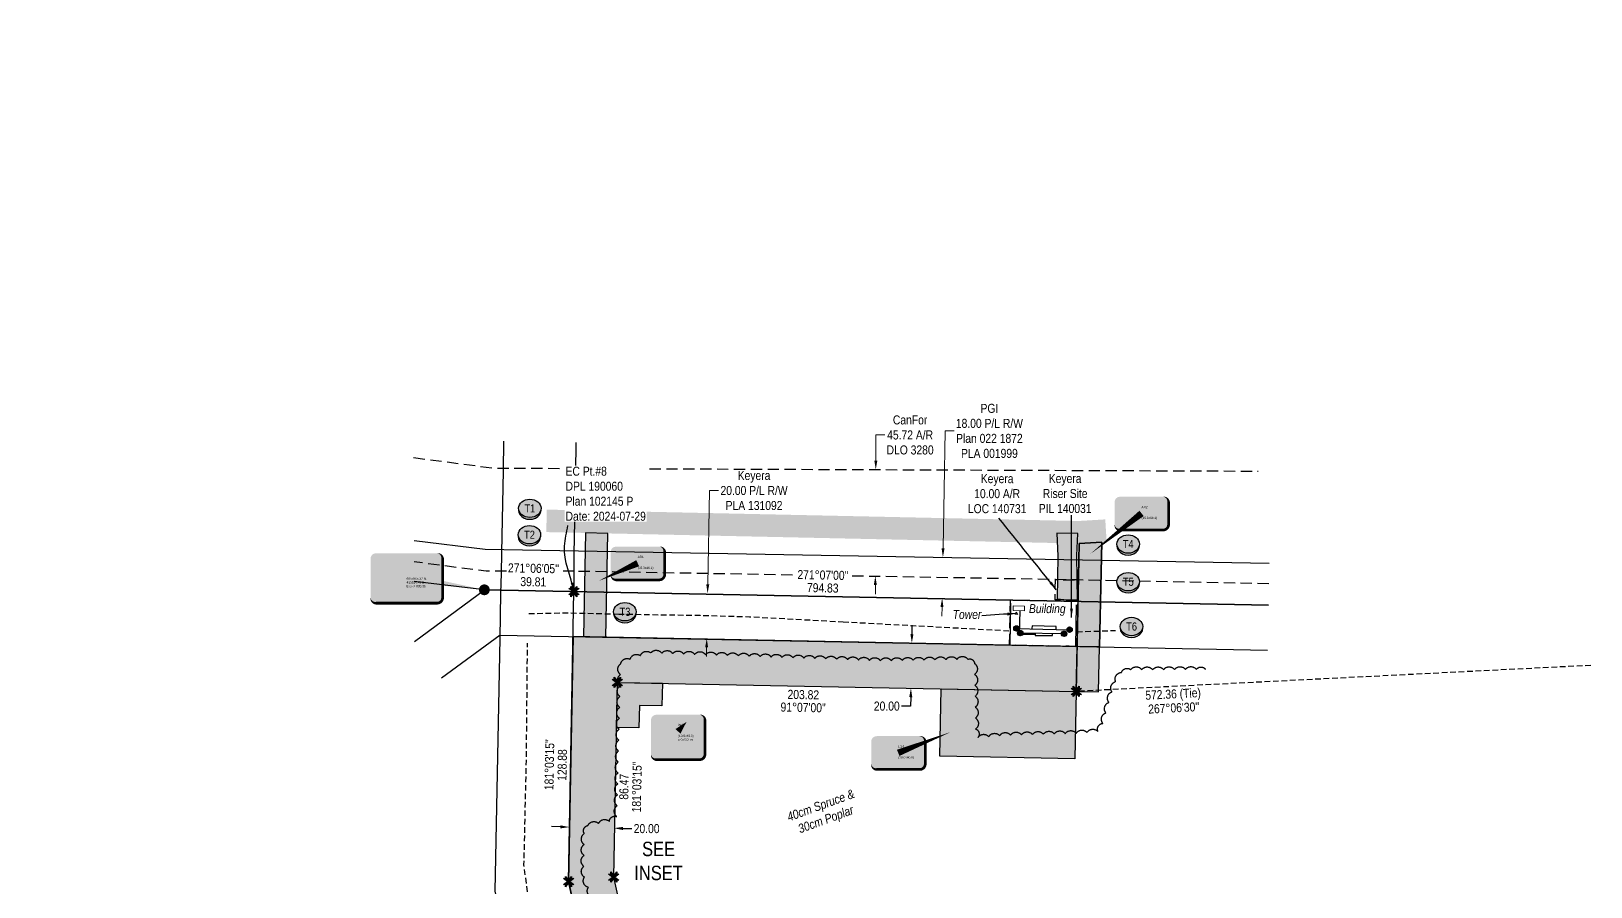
# Model space of a CAD drawing. Extents: x 413456 to 426437, y 6044251 to 6059667.
# Drawn here: x 424707 to 426437, y 6055248 to 6056198 of the extents above; entities that cross this region are included whole.
import ezdxf
from ezdxf.enums import TextEntityAlignment as Align

# ---------------------------------------------------------------- set-up
doc = ezdxf.new("R2018")
doc.units = 0
doc.header["$LTSCALE"] = 5
doc.header["$PDSIZE"] = 0.5
for name, pattern in [('0', [1, 1, 0]), ('foc-ACCESSROAD', [3.75, 2.5, -1.25]), ('foc-TIELINE', [1.875, 1.25, -0.625]), ('UG_PIPE', [1.875, 1.25, -0.625])]:
    doc.linetypes.add(name, pattern=pattern)
doc.layers.get('Defpoints').update_dxf_attribs({"color": 9})
for name, color, linetype in [('AS-FENCE', 48, 'foc-FENCE'), ('AS-PIPE-UG', 44, 'UG_PIPE'), ('AS-ROADS', 254, 'Continuous'), ('AS-SYMBOL', 7, 'Continuous'), ('CG-NOTES', 7, 'Continuous'), ('DETAIL-T', 7, 'Continuous'), ('F-AR', 190, 'foc-ACCESSROAD'), ('F-RW', 190, 'Continuous'), ('F-WS', 190, 'foc-ACCESSROAD'), ('L-BD', 7, 'Continuous'), ('L-BD1', 253, 'Continuous'), ('L-MON', 1, 'Continuous'), ('L-MON-T', 1, 'Continuous'), ('L-TIE', 7, 'foc-TIELINE'), ('P-BUFFER-H 100m', 191, 'Continuous'), ('P-CROSSINGS', 250, 'Continuous'), ('P-PROPOSED', 10, 'Continuous'), ('P-PROPOSED-H', 21, 'Continuous'), ('P-TEMP-BLOCKS', 250, 'Continuous'), ('P-TEMP-H', 41, 'Continuous'), ('P-TEMP_WORKSPACE', 46, 'Continuous'), ('P-TXT', 4, 'Continuous'), ('P-WORKAREA', 113, 'Continuous'), ('T-BUSH', 110, '0'), ('T-BUSH-T', 110, 'Continuous')]:
    doc.layers.add(name, color=color, linetype=linetype)
for name, color, linetype, lineweight in [('AS-GENERAL', 48, 'Continuous', 18), ('F-AR-T', 190, 'Continuous', 9), ('F-RW-T', 190, 'Continuous', 9), ('F-WS-T', 190, 'Continuous', 9), ('T-TEXT', 48, 'Continuous', 18)]:
    doc.layers.add(name, color=color, linetype=linetype, lineweight=lineweight)
doc.layers.add('AS-PIPE-AG', color=7, linetype='Continuous', true_color=0x7d00fa)
doc.styles.add('80CG', font='ARIALN.TTF', dxfattribs={"height": 10})
doc.styles.add('80L', font='ARIALN.TTF', dxfattribs={"height": 10})
doc.styles.add('80LS', font='ARIALNI.TTF', dxfattribs={"height": 10})
doc.styles.add('Crossing', font='ARIALN.TTF', dxfattribs={"height": 10})
doc.styles.add('foc-LtypeFont', font='ARIALN.TTF', dxfattribs={"height": 7.35})
doc.styles.get("Standard").update_dxf_attribs({"font": 'ARIALN.TTF'})
doc.linetypes.add('foc-FENCE', pattern='A,10,-1,["X",foc-LtypeFont,S=0.2,R=0,X=-0.625,Y=-0.75],-1.24', length=12.24)
doc.dimstyles.new('Compass 5 000', dxfattribs={"dimscale": 5, "dimtxt": 9, "dimasz": 2, "dimexe": 0.2, "dimexo": 0.0625, "dimgap": 0.5, "dimtad": 0, "dimtih": 1, "dimtoh": 1, "dimzin": 0, "dimdsep": 46, "dimtxsty": '80CG', "dimcen": 0.1, "dimse1": 1, "dimse2": 1, "dimclrd": 256, "dimclrt": 256, "dimaunit": 1, "dimadec": 4, "dimazin": 0, "dimtfac": 0.06, "dimtofl": 0, "dimtmove": 0, "dimatfit": 1, "dimfxl": 0.2, "dimtolj": 1, "dimtzin": 0, "dimlwd": -1, "dimarcsym": 0})

# ---------------------------------------------------------------- blocks, each defined once
blk = doc.blocks.new('*U67')
h = blk.add_hatch(color=254)
edge = h.paths.add_edge_path()
edge.add_line((-34, -28.5), (34, -28.5))
edge.add_arc((34, -22.5), 6, 270, 360)
edge.add_line((40, -22.5), (40, 21))
edge.add_arc((34, 21), 6, 0, 90)
edge.add_line((34, 27), (-34, 27))
edge.add_arc((-34, 21), 6, 90, 180)
edge.add_line((-40, 21), (-40, -22.5))
edge.add_arc((-34, -22.5), 6, 180, 270)
at = {"color": 1, "flags": 128}
blk.add_lwpolyline([(-34, -28.5, 3, 3, 0), (34, -28.5, 3, 3, 0.414214), (40, -22.5, 3, 3, 0), (40, 21, 3, 0, 0.414214), (34, 27, 0, 0, 0), (-34, 27, 0, 0, 0.414214), (-40, 21, 0, 0, 0), (-40, -22.5, 0, 3, 0.414214)], format="xyseb", close=True, dxfattribs=at)
blk.add_lwpolyline([(86.4, -13.7, 0, 10, 0), (0, 0, 5, 5, 0)], format="xyseb", dxfattribs=at)
at = {"color": 1, "lineweight": 30, "flags": 104}
blk.add_attdef('ENTER_TEXT', text='', height=10, dxfattribs=at).set_placement((-1, 0), align=Align.MIDDLE_CENTER)
blk = doc.blocks.new('*U83')
at = {"true_color": 0xff8aff}
h = blk.add_hatch(color=211, dxfattribs=at)
edge = h.paths.add_edge_path()
edge.add_line((-24, -18.5), (24, -18.5))
edge.add_arc((24, -12.5), 6, 270, 360)
edge.add_line((30, -12.5), (30, 12.5))
edge.add_arc((24, 12.5), 6, 0, 90)
edge.add_line((24, 18.5), (-24, 18.5))
edge.add_arc((-24, 12.5), 6, 90, 180)
edge.add_line((-30, 12.5), (-30, -12.5))
edge.add_arc((-24, -12.5), 6, 180, 270)
at = {"color": 250, "flags": 128}
blk.add_lwpolyline([(-24, -18.5, 3, 3, 0), (24, -18.5, 3, 3, 0.414214), (30, -12.5, 3, 3, 0), (30, 12.5, 3, 0, 0.414214), (24, 18.5, 0, 0, 0), (-24, 18.5, 0, 0, 0.414214), (-30, 12.5, 0, 0, 0), (-30, -12.5, 0, 3, 0.414214)], format="xyseb", close=True, dxfattribs=at)
at = {"flags": 128}
blk.add_lwpolyline([(58.4, 23.1, 0, 7.5, 0), (0, 0, 0, 0, 0)], format="xyseb", dxfattribs=at)
at = {"color": 250, "lineweight": 30, "flags": 104}
blk.add_attdef('TEMP_AREA_W1', text='', height=12, dxfattribs=at).set_placement((0, 8.3), align=Align.MIDDLE_CENTER)
blk.add_attdef('ENTER_TEXT', text='', height=9, dxfattribs=at).set_placement((0, -3.8), align=Align.TOP_CENTER)
blk = doc.blocks.new('*D112')
at = {"layer": 'Defpoints', "color": 0, "transparency": 16777216}
for p in [(425610.7, 6055711.8), (425643.9, 6055711.6), (425610.3, 6055593.6)]:
    blk.add_point(p, dxfattribs=at)
at = {"layer": 'F-AR-T', "transparency": 16777216}
for p, q in [((425643.9, 6055721.6), (425644.1, 6055750.1)), ((425644.1, 6055750.1), (425654.1, 6055750.1)), ((425643.4, 6055583.4), (425643.4, 6055573.4))]:
    blk.add_line(p, q, dxfattribs=at)
for points in [[(425642.3, 6055721.7), (425645.6, 6055721.6), (425643.9, 6055711.6)], [(425641.7, 6055583.5), (425645.1, 6055583.4), (425643.4, 6055593.4)]]:
    blk.add_solid(points, dxfattribs=at)
at = {"layer": 'F-AR-T', "transparency": 16777216, "insert": (425682, 6055750.1), "char_height": 10, "attachment_point": 5, "style": '80CG'}
blk.add_mtext('\\A1;CanFor\\P45.72 A/R\\PDLO 3280', dxfattribs=at)
blk = doc.blocks.new('*D186')
at = {"layer": 'Defpoints', "color": 0, "transparency": 16777216}
for p in [(425523, 6055617.9), (425522.2, 6055572.7), (425717.6, 6055569.1)]:
    blk.add_point(p, dxfattribs=at)
at = {"layer": 'F-RW-T', "transparency": 16777216}
for p, q in [((425718.6, 6055624.3), (425721, 6055754.6)), ((425721, 6055754.6), (425731, 6055754.6)), ((425717.4, 6055559.1), (425717.2, 6055549.1))]:
    blk.add_line(p, q, dxfattribs=at)
for points in [[(425716.9, 6055624.3), (425720.2, 6055624.2), (425718.4, 6055614.3)], [(425715.7, 6055559.1), (425719, 6055559.1), (425717.6, 6055569.1)]]:
    blk.add_solid(points, dxfattribs=at)
at = {"layer": 'F-RW-T', "transparency": 16777216, "insert": (425770, 6055754.6), "char_height": 10, "attachment_point": 5, "style": '80CG'}
blk.add_mtext('\\A1;PGI\\P18.00 P/L R/W\\PPlan 022 1872\\PPLA 001999', dxfattribs=at)
blk = doc.blocks.new('*D187')
at = {"layer": 'Defpoints', "color": 0, "transparency": 16777216}
for p in [(426180.2, 6055561.1), (425456.3, 6055524.2), (426179.3, 6055511.1)]:
    blk.add_point(p, dxfattribs=at)
at = {"layer": 'F-RW-T', "transparency": 16777216}
for p, q in [((425457.4, 6055584.2), (425459.3, 6055688.4)), ((425459.3, 6055688.4), (425469.3, 6055688.4)), ((425456.2, 6055514.2), (425456, 6055504.2))]:
    blk.add_line(p, q, dxfattribs=at)
for points in [[(425455.8, 6055584.2), (425459.1, 6055584.2), (425457.2, 6055574.2)], [(425454.5, 6055514.2), (425457.8, 6055514.2), (425456.3, 6055524.2)]]:
    blk.add_solid(points, dxfattribs=at)
at = {"layer": 'F-RW-T', "transparency": 16777216, "insert": (425508.8, 6055688.4), "char_height": 10, "attachment_point": 5, "style": '80CG'}
blk.add_mtext('\\A1;Keyera\\P20.00 P/L R/W\\PPLA 131092', dxfattribs=at)
blk = doc.blocks.new('*D217')
at = {"layer": 'Defpoints', "color": 0, "transparency": 16777216}
for p in [(425304.5, 6055337.3), (425353.8, 6055336), (425353.3, 6055313.5)]:
    blk.add_point(p, dxfattribs=at)
at = {"layer": 'P-TXT', "transparency": 16777216}
for p, q in [((425294, 6055315), (425284, 6055315.2)), ((425363.3, 6055313.2), (425373.2, 6055313))]:
    blk.add_line(p, q, dxfattribs=at)
for points in [[(425294, 6055316.7), (425293.9, 6055313.3), (425304, 6055314.7)], [(425363.3, 6055314.9), (425363.2, 6055311.5), (425353.3, 6055313.5)]]:
    blk.add_solid(points, dxfattribs=at)
at = {"layer": 'P-TXT', "transparency": 16777216, "insert": (425389.6, 6055313), "char_height": 10, "attachment_point": 5, "style": '80CG'}
blk.add_mtext('\\A1;20.00', dxfattribs=at)
blk = doc.blocks.new('*D218')
at = {"layer": 'Defpoints', "color": 0, "transparency": 16777216}
for p in [(425654.9, 6055519.5), (425653.9, 6055469.5), (425682.9, 6055469)]:
    blk.add_point(p, dxfattribs=at)
at = {"layer": 'P-TXT', "transparency": 16777216}
for p, q in [((425684.1, 6055528.9), (425684.3, 6055538.9)), ((425682.5, 6055449), (425672.5, 6055449)), ((425682.7, 6055459), (425682.5, 6055449))]:
    blk.add_line(p, q, dxfattribs=at)
for points in [[(425682.4, 6055529), (425685.7, 6055528.9), (425683.9, 6055518.9)], [(425681, 6055459), (425684.4, 6055458.9), (425682.9, 6055469)]]:
    blk.add_solid(points, dxfattribs=at)
at = {"layer": 'P-TXT', "transparency": 16777216, "insert": (425656.1, 6055449), "char_height": 10, "attachment_point": 5, "style": '80CG'}
blk.add_mtext('\\A1;20.00', dxfattribs=at)
blk = doc.blocks.new('RISER')
h = blk.add_hatch(color=255)
h.dxf.hatch_style = 1
edge = h.paths.add_edge_path()
edge.add_arc((0, 0), 0.7, 0, 360)
blk.add_hatch(color=13).paths.add_polyline_path([(0.58, -0.15), (-0.58, -0.15, 0.774597)])
at = {"color": 13}
blk.add_line((-0.58, -0.15), (0.58, -0.15), dxfattribs=at)
blk.add_circle((0, 0), 0.6, dxfattribs=at)
blk = doc.blocks.new('XING3')
h = blk.add_hatch(color=250)
h.dxf.hatch_style = 1
edge = h.paths.add_edge_path()
edge.add_ellipse((0, -2), major_axis=(-12.5, 0), ratio=0.816297, start_angle=0, end_angle=180)
edge.add_line((12.5, -2), (12.5, 0))
edge.add_ellipse((0, 0), major_axis=(-12.5, 0), ratio=0.816297, start_angle=0, end_angle=180, ccw=False)
edge.add_line((-12.5, 0), (-12.5, -2))
at = {"layer": 'P-BUFFER-H 100m'}
h = blk.add_hatch(color=256, dxfattribs=at)
h.dxf.hatch_style = 1
edge = h.paths.add_edge_path()
edge.add_ellipse((0, 0), major_axis=(-12.5, 0), ratio=0.816297, start_angle=0, end_angle=360)
at = {"color": 250}
blk.add_ellipse((0, 0), major_axis=(-12.5, 0), ratio=0.816297, dxfattribs=at)
blk.add_ellipse((0, -2), major_axis=(-12.5, 0), ratio=0.816297, start_param=0, end_param=3.141593, dxfattribs=at)
at = {"color": 250, "style": 'Crossing'}
blk.add_attdef('CROSSING', text='', height=9, dxfattribs=at).set_placement((0.1, 0), align=Align.MIDDLE_CENTER)
at = {"color": 250, "style": 'Crossing', "flags": 1}
for tag, p in [('OWNER', (0.1, -12.5)), ('DESCRIPTION', (0.1, -25.8)), ('LOCATION', (0.1, -39.3)), ('DWG_REF', (0.1, -52.8))]:
    blk.add_attdef(tag, text='', height=9, dxfattribs=at).set_placement(p, align=Align.MIDDLE_CENTER)
blk = doc.blocks.new('TEMP')
h = blk.add_hatch(color=255)
h.dxf.hatch_style = 1
h.paths.add_polyline_path([(0, 0.25), (-0.67, 1.15), (-0.67, 0.67), (-1.15, 0.67), (-0.25, 0), (-1.15, -0.67), (-0.67, -0.67), (-0.67, -1.15), (0, -0.25), (0.67, -1.15), (0.67, -0.67), (1.15, -0.67), (0.25, 0), (1.15, 0.67), (0.67, 0.67), (0.67, 1.15)])
h.paths.add_polyline_path([(0.57, 0.85), (0.57, 0.57), (0.85, 0.57), (0.08, 0), (0.85, -0.57), (0.57, -0.57), (0.57, -0.85), (0, -0.08), (-0.57, -0.85), (-0.57, -0.57), (-0.85, -0.57), (-0.08, 0), (-0.85, 0.57), (-0.57, 0.57), (-0.57, 0.85), (0, 0.08)], flags=16)
h = blk.add_hatch(color=1)
h.dxf.hatch_style = 1
h.paths.add_polyline_path([(0, 0.08), (-0.57, 0.85), (-0.57, 0.57), (-0.85, 0.57), (-0.08, 0), (-0.85, -0.57), (-0.57, -0.57), (-0.57, -0.85), (0, -0.08), (0.57, -0.85), (0.57, -0.57), (0.85, -0.57), (0.08, 0), (0.85, 0.57), (0.57, 0.57), (0.57, 0.85)])
at = {"color": 1}
for p, q in [((-0.08, 0), (0.08, 0)), ((0, 0.08), (0, -0.08))]:
    blk.add_line(p, q, dxfattribs=at)
at = {"color": 255, "flags": 128}
blk.add_lwpolyline([(-0.25, 0), (-1.15, 0.67), (-0.67, 0.67), (-0.67, 1.15), (0, 0.25), (0.67, 1.15), (0.67, 0.67), (1.15, 0.67), (0.25, 0), (1.15, -0.67), (0.67, -0.67), (0.67, -1.15), (0, -0.25), (-0.67, -1.15), (-0.67, -0.67), (-1.15, -0.67)], close=True, dxfattribs=at)
at = {"color": 1, "flags": 128}
blk.add_lwpolyline([(-0.08, 0), (-0.85, 0.57), (-0.57, 0.57), (-0.57, 0.85), (0, 0.08), (0.57, 0.85), (0.57, 0.57), (0.85, 0.57), (0.08, 0), (0.85, -0.57), (0.57, -0.57), (0.57, -0.85), (0, -0.08), (-0.57, -0.85), (-0.57, -0.57), (-0.85, -0.57)], close=True, dxfattribs=at)
blk = doc.blocks.new('fdia')
at = {"color": 255, "const_width": 1}
blk.add_lwpolyline([(-0.5, 0, 1), (0.5, 0, 1)], format="xyb", close=True, dxfattribs=at)
blk = doc.blocks.new('Fdiaa')
blk.add_blockref('fdia', (0, 0))
blk = doc.blocks.new('fdib')
at = {"color": 1, "const_width": 1.6}
blk.add_lwpolyline([(-0.4, 0, 1), (0.4, 0, 1)], format="xyb", close=True, dxfattribs=at)
at = {"color": 1}
blk.add_circle((0, 0), 0.8, dxfattribs=at)
blk = doc.blocks.new('Fdibb')
blk.add_blockref('fdib', (0, 0))
blk = doc.blocks.new('fdicc')
for name in ['Fdibb', 'Fdiaa']:
    blk.add_blockref(name, (0, 0))
blk = doc.blocks.new('FDI')
blk.add_blockref('fdicc', (0, 0))
blk = doc.blocks.new('*U293')
at = {"true_color": 0xff8aff}
h = blk.add_hatch(color=211, dxfattribs=at)
edge = h.paths.add_edge_path()
edge.add_line((-24, -31.5), (24, -31.5))
edge.add_arc((24, -25.5), 6, 270, 360)
edge.add_line((30, -25.5), (30, 12.5))
edge.add_arc((24, 12.5), 6, 0, 90)
edge.add_line((24, 18.5), (-24, 18.5))
edge.add_arc((-24, 12.5), 6, 90, 180)
edge.add_line((-30, 12.5), (-30, -25.5))
edge.add_arc((-24, -25.5), 6, 180, 270)
at = {"color": 250, "flags": 128}
blk.add_lwpolyline([(-24, -31.5, 3, 3, 0), (24, -31.5, 3, 3, 0.414214), (30, -25.5, 3, 3, 0), (30, 12.5, 3, 0, 0.414214), (24, 18.5, 0, 0, 0), (-24, 18.5, 0, 0, 0.414214), (-30, 12.5, 0, 0, 0), (-30, -25.5, 0, 3, 0.414214)], format="xyseb", close=True, dxfattribs=at)
at = {"flags": 128}
blk.add_lwpolyline([(9.5, 10.5, 0, 7.5, 0), (0, 0, 0, 0, 0)], format="xyseb", dxfattribs=at)
at = {"color": 250, "lineweight": 30, "flags": 104}
blk.add_attdef('TEMP_AREA_W1', text='', height=12, dxfattribs=at).set_placement((0, 8.3), align=Align.MIDDLE_CENTER)
blk.add_attdef('ENTER_TEXT', text='', height=9, dxfattribs=at).set_placement((0, -3.8), align=Align.TOP_CENTER)
blk = doc.blocks.new('*U298')
at = {"true_color": 0xff8aff}
h = blk.add_hatch(color=211, dxfattribs=at)
edge = h.paths.add_edge_path()
edge.add_line((-24, -18.5), (24, -18.5))
edge.add_arc((24, -12.5), 6, 270, 360)
edge.add_line((30, -12.5), (30, 12.5))
edge.add_arc((24, 12.5), 6, 0, 90)
edge.add_line((24, 18.5), (-24, 18.5))
edge.add_arc((-24, 12.5), 6, 90, 180)
edge.add_line((-30, 12.5), (-30, -12.5))
edge.add_arc((-24, -12.5), 6, 180, 270)
at = {"color": 250, "flags": 128}
blk.add_lwpolyline([(-24, -18.5, 3, 3, 0), (24, -18.5, 3, 3, 0.414214), (30, -12.5, 3, 3, 0), (30, 12.5, 3, 0, 0.414214), (24, 18.5, 0, 0, 0), (-24, 18.5, 0, 0, 0.414214), (-30, 12.5, 0, 0, 0), (-30, -12.5, 0, 3, 0.414214)], format="xyseb", close=True, dxfattribs=at)
at = {"flags": 128}
blk.add_lwpolyline([(-56.7, -44.9, 0, 7.5, 0), (0, 0, 0, 0, 0)], format="xyseb", dxfattribs=at)
at = {"color": 250, "lineweight": 30, "flags": 104}
blk.add_attdef('TEMP_AREA_W1', text='', height=12, dxfattribs=at).set_placement((0, 8.3), align=Align.MIDDLE_CENTER)
blk.add_attdef('ENTER_TEXT', text='', height=9, dxfattribs=at).set_placement((0, -3.8), align=Align.TOP_CENTER)
blk = doc.blocks.new('*U299')
at = {"true_color": 0xff8aff}
h = blk.add_hatch(color=211, dxfattribs=at)
edge = h.paths.add_edge_path()
edge.add_line((-24, -18.5), (24, -18.5))
edge.add_arc((24, -12.5), 6, 270, 360)
edge.add_line((30, -12.5), (30, 12.5))
edge.add_arc((24, 12.5), 6, 0, 90)
edge.add_line((24, 18.5), (-24, 18.5))
edge.add_arc((-24, 12.5), 6, 90, 180)
edge.add_line((-30, 12.5), (-30, -12.5))
edge.add_arc((-24, -12.5), 6, 180, 270)
at = {"color": 250, "flags": 128}
blk.add_lwpolyline([(-24, -18.5, 3, 3, 0), (24, -18.5, 3, 3, 0.414214), (30, -12.5, 3, 3, 0), (30, 12.5, 3, 0, 0.414214), (24, 18.5, 0, 0, 0), (-24, 18.5, 0, 0, 0.414214), (-30, 12.5, 0, 0, 0), (-30, -12.5, 0, 3, 0.414214)], format="xyseb", close=True, dxfattribs=at)
at = {"flags": 128}
blk.add_lwpolyline([(-43, -19.5, 0, 7.5, 0), (0, 0, 0, 0, 0)], format="xyseb", dxfattribs=at)
at = {"color": 250, "lineweight": 30, "flags": 104}
blk.add_attdef('TEMP_AREA_W1', text='', height=12, dxfattribs=at).set_placement((0, 8.3), align=Align.MIDDLE_CENTER)
blk.add_attdef('ENTER_TEXT', text='', height=9, dxfattribs=at).set_placement((0, -3.8), align=Align.TOP_CENTER)

msp = doc.modelspace()

# ---------------------------------------------------------------- hatches: boundary and pattern name
at = {"layer": 'AS-ROADS'}
h = msp.add_hatch(color=256, dxfattribs=at)
h.dxf.hatch_style = 1
h.paths.add_polyline_path([(425867.859, 6055565.834), (425866.999, 6055616.341), (425868, 6055640.623), (425844.777, 6055641.053), (425845.767, 6055615.574), (425845.279, 6055568.124)])
at = {"layer": 'P-PROPOSED-H'}
h = msp.add_hatch(color=256, dxfattribs=at)
h.dxf.hatch_style = 1
h.paths.add_polyline_path([(425866.303, 6055465.399), (425867.277, 6055515.368), (425308.022, 6055526.264), (425303.017, 6055254.259), (425314.717, 6055201.484), (425334.592, 6055159.609), (425373.424, 6055110.439), (424932.196, 6054761.978), (424429.85, 6054874.069), (424102.192, 6055288.969), (423819.872, 6055344.717), (423867.537, 6055586.102), (423806.853, 6056086.617), (423899.018, 6056159.25), (423868.04, 6056198.47), (423753.857, 6056108.485), (423816.965, 6055587.982), (423761.159, 6055305.368), (424074.406, 6055243.512), (424401.634, 6054829.158), (424944.515, 6054708.022), (425443.621, 6055102.193), (425377.318, 6055186.146), (425362.288, 6055217.813), (425353.096, 6055259.277), (425357.071, 6055475.32)])
at = {"layer": 'P-TEMP-H'}
h = msp.add_hatch(color=256, dxfattribs=at)
h.dxf.hatch_style = 1
h.paths.add_polyline_path([(425344.472, 6055525.746), (425346.701, 6055640.795), (425321.717, 6055641.33), (425319.488, 6055526.23)])
h = msp.add_hatch(color=256, dxfattribs=at)
h.dxf.hatch_style = 1
h.paths.add_polyline_path([(425344.472, 6055525.746), (425346.701, 6055640.795), (425321.717, 6055641.33), (425319.488, 6055526.23)])
h = msp.add_hatch(color=256, dxfattribs=at)
h.dxf.hatch_style = 1
h.paths.add_polyline_path([(425891.189, 6055464.866), (425894.752, 6055631.109), (425869.725, 6055629.595), (425866.303, 6055465.399)])
h = msp.add_hatch(color=256, dxfattribs=at)
h.dxf.hatch_style = 1
h.paths.add_polyline_path([(425407.04, 6055474.347), (425406.553, 6055449.362), (425381.572, 6055449.849), (425381.089, 6055424.868), (425356.105, 6055425.351), (425357.071, 6055475.32)])
h = msp.add_hatch(color=256, dxfattribs=at)
h.dxf.hatch_style = 1
h.paths.add_polyline_path([(425864.844, 6055390.485), (425715.015, 6055393.404), (425716.475, 6055468.318), (425866.303, 6055465.399)])

# ---------------------------------------------------------------- linework, layer by layer
at = {"layer": 'AS-FENCE', "flags": 128}
msp.add_lwpolyline([(425793.504, 6055563.326), (425792.642, 6055517.194), (425865.937, 6055515.154), (425866.829, 6055561.416)], dxfattribs=at)
at = {"layer": 'AS-GENERAL', "flags": 128}
for points in [[(425796.474, 6055560.246), (425796.444, 6055555.181), (425808.929, 6055554.966), (425808.909, 6055560.141), (425796.474, 6055560.246)], [(425800.172, 6055553.449), (425798.332, 6055551.214), (425801.564, 6055550.861)], [(425800.172, 6055553.449), (425801.564, 6055550.861)]]:
    msp.add_lwpolyline(points, dxfattribs=at)
at = {"layer": 'AS-PIPE-AG', "flags": 128}
for points in [[(425803.887, 6055554.884), (425803.012, 6055529.104), (425820.139, 6055528.766)], [(425800.107, 6055535.336), (425858.482, 6055533.916)], [(425844.094, 6055534.646), (425844.102, 6055537.599), (425817.409, 6055538.161), (425817.074, 6055535.231)], [(425852.944, 6055529.356), (425804.422, 6055530.071)], [(425820.624, 6055529.791), (425820.637, 6055527.479), (425840.062, 6055527.274), (425840.179, 6055529.606)]]:
    msp.add_lwpolyline(points, dxfattribs=at)
at = {"layer": 'AS-PIPE-UG', "flags": 128}
for points in [[(425258.769, 6055551.806), (425301.429, 6055552.621), (425358.567, 6055551.256)], [(425358.567, 6055551.256), (425448.827, 6055549.851), (425503.667, 6055548.319), (425607.597, 6055542.707)], [(425607.597, 6055542.707), (425792.614, 6055532.716)], [(425365.776, 6055039.762), (425364.302, 6055041.594), (425343.487, 6055067.911), (425312.404, 6055106.994), (425281.392, 6055157.149), (425261.217, 6055213.476), (425253.484, 6055272.699), (425256.167, 6055388.594), (425257.379, 6055518.841)], [(425867.027, 6055531.546), (425909.969, 6055533.071)]]:
    msp.add_lwpolyline(points, dxfattribs=at)
at = {"layer": 'AS-ROADS', "const_width": 24.989, "flags": 128}
msp.add_lwpolyline([(425899.342, 6055643.904), (425869.364, 6055642.091), (425278.509, 6055654.754)], dxfattribs=at)
at = {"layer": 'AS-ROADS', "flags": 128}
msp.add_lwpolyline([(425867.859, 6055565.834), (425866.999, 6055616.341), (425868, 6055640.623), (425844.777, 6055641.053), (425845.767, 6055615.574), (425845.279, 6055568.124)], close=True, dxfattribs=at)
at = {"layer": 'F-AR', "flags": 128}
for points in [[(425130.991, 6055725.055), (425219.814, 6055713.316), (426068.155, 6055709.977)], [(425234.109, 6055598.769), (425211.451, 6055598.771), (425131.55, 6055609.235)], [(425308.397, 6055598.763), (425296.812, 6055598.764)], [(425551.395, 6055594.587), (425308.397, 6055598.763)], [(426080.077, 6055584.873), (425868.233, 6055589.117), (425843.237, 6055589.571), (425616.806, 6055593.462)]]:
    msp.add_lwpolyline(points, dxfattribs=at)
msp.add_lwpolyline([(425867.822, 6055566.626), (425858.964, 6055566.785), (425842.828, 6055567.079), (425843.237, 6055589.571), (425868.233, 6055589.117), (425867.822, 6055566.626)], close=True, dxfattribs=at)
at = {"layer": 'F-RW'}
for p, q in [((425209.489, 6055578.171), (426079.641, 6055561.218)), ((425303.017, 6055254.259), (425308.942, 6055576.259)), ((425227.042, 6055527.841), (426078.721, 6055511.248)), ((425314.717, 6055201.484), (425303.017, 6055254.259))]:
    msp.add_line(p, q, dxfattribs=at)
for points in [[(425605.187, 6054683.065), (425532.795, 6054774.584), (425264.802, 6055114.464), (425237.242, 6055172.519), (425221.532, 6055243.426), (425226.976, 6055524.391), (425227.944, 6055574.378), (425228.366, 6055596.166), (425228.82, 6055619.592), (425230.581, 6055710.462), (425231.219, 6055743.388)], [(425311.169, 6055741.847), (425310.532, 6055708.986), (425308.772, 6055618.116), (425308.942, 6055576.259)], [(425131.436, 6055632.803), (425210.279, 6055623.144), (426080.5, 6055607.854)], [(425209.489, 6055578.171), (425131.655, 6055587.416)], [(425131.978, 6055520.694), (425209.489, 6055578.171)], [(426079.641, 6055561.218), (425209.489, 6055578.171)], [(425227.042, 6055527.841), (425161.901, 6055479.973)]]:
    msp.add_lwpolyline(points, dxfattribs=at)
at = {"layer": 'F-WS', "flags": 128}
msp.add_lwpolyline([(425867.277, 6055515.368), (425858.484, 6055515.527), (425792.323, 6055516.74), (425793.298, 6055566.727), (425843.257, 6055565.812), (425859.393, 6055565.517), (425868.251, 6055565.358), (425867.277, 6055515.368)], close=True, dxfattribs=at)
at = {"layer": 'L-TIE'}
msp.add_line((426437.437, 6055494.244), (425866.303, 6055465.399), dxfattribs=at)
at = {"layer": 'P-PROPOSED'}
msp.add_lwpolyline([(424401.634, 6054829.158), (424944.515, 6054708.022), (425443.621, 6055102.193), (425377.318, 6055186.146), (425362.288, 6055217.813), (425353.096, 6055259.277), (425357.071, 6055475.32), (425866.303, 6055465.399), (425867.277, 6055515.368), (425308.022, 6055526.264), (425303.017, 6055254.259), (425314.717, 6055201.484), (425334.592, 6055159.609), (425373.424, 6055110.439), (424932.196, 6054761.978), (424429.85, 6054874.069)], dxfattribs=at)
at = {"layer": 'P-TEMP_WORKSPACE'}
for points in [[(425344.472, 6055525.746), (425346.701, 6055640.795), (425321.717, 6055641.33), (425319.488, 6055526.23)], [(425891.189, 6055464.866), (425894.752, 6055631.109), (425869.725, 6055629.595), (425866.303, 6055465.399)], [(425407.04, 6055474.347), (425406.553, 6055449.362), (425381.572, 6055449.849), (425381.089, 6055424.868), (425356.105, 6055425.351), (425357.071, 6055475.32)], [(425864.844, 6055390.485), (425715.015, 6055393.404), (425716.475, 6055468.318), (425866.303, 6055465.399)]]:
    msp.add_lwpolyline(points, close=True, dxfattribs=at)
at = {"layer": 'P-WORKAREA'}
msp.add_lwpolyline([(425892.26, 6055514.832), (425867.277, 6055515.368), (425869.725, 6055629.595), (425894.752, 6055631.109)], close=True, dxfattribs=at)
at = {"layer": 'T-BUSH', "flags": 128}
msp.add_lwpolyline([(425586.167, 6054848.627, -0.52056705), (425578.103, 6054857.692, -0.52056705), (425570.038, 6054866.758, -0.52056705), (425561.973, 6054875.824, -0.52056705), (425558.773, 6054884.659, -0.52056705), (425567.662, 6054892.917, -0.52056705), (425576.551, 6054901.176, -0.52056705), (425585.44, 6054909.435, -0.52056705), (425594.329, 6054917.694, -0.52056705), (425597.544, 6054925.78, -0.52056705), (425588.167, 6054933.481, -0.52056705), (425578.79, 6054941.181, -0.52056705), (425569.413, 6054948.882, -0.52056705), (425560.036, 6054956.583, -0.52056705), (425552.513, 6054966.101, -0.52056705), (425544.996, 6054975.626, -0.52056705), (425537.48, 6054985.151, -0.52056705), (425529.963, 6054994.677, -0.52056705), (425522.447, 6055004.202, -0.52056705), (425514.93, 6055013.727, -0.52056705), (425506.432, 6055015.429, -0.52056705), (425496.795, 6055008.057, -0.52056705), (425487.158, 6055000.685, -0.52056705), (425477.52, 6054993.312, -0.52056705), (425469.223, 6055002.134, -0.52056705), (425460.928, 6055010.989, -0.52056705), (425452.633, 6055019.845, -0.52056705), (425444.338, 6055028.7, -0.52056705), (425436.043, 6055037.556, -0.52056705), (425427.748, 6055046.412, -0.52056705), (425419.454, 6055055.267, -0.52056705), (425411.159, 6055064.123, -0.52056705), (425405.953, 6055073.403, -0.52056705), (425411.555, 6055084.165, -0.52056705), (425417.158, 6055094.928, -0.52056705), (425411.601, 6055104.44, -0.52056705), (425403.755, 6055113.696, -0.52056705), (425395.909, 6055122.951, -0.52056705), (425388.062, 6055132.206, -0.52056705), (425380.216, 6055141.462, -0.52056705), (425372.37, 6055150.717, -0.52056705), (425364.523, 6055159.973, -0.52056705), (425356.677, 6055169.228, -0.52056705), (425351.32, 6055179.966, -0.52056705), (425346.92, 6055191.274, -0.52056705), (425342.52, 6055202.582, -0.52056705), (425338.12, 6055213.889, -0.52056705), (425333.72, 6055225.197, -0.52056705), (425329.32, 6055236.505, -0.52056705), (425324.919, 6055247.813, -0.52056705), (425320.519, 6055259.121, -0.52056705), (425319.952, 6055271.126, -0.52056705), (425320.088, 6055283.259, -0.52056705), (425320.225, 6055295.392, -0.52056705), (425320.361, 6055307.525, -0.52056705), (425324.35, 6055316.441, -0.52056705), (425336.263, 6055318.743, -0.52056705), (425348.177, 6055321.045, -0.52056705), (425356.584, 6055326.317, -0.52056705), (425356.894, 6055338.447, -0.52056705), (425357.204, 6055350.576, -0.52056705), (425357.514, 6055362.706, -0.52056705), (425357.824, 6055374.836, -0.52056705), (425358.135, 6055386.966, -0.52056705), (425358.445, 6055399.095, -0.52056705), (425358.755, 6055411.225, -0.52056705), (425359.065, 6055423.355, -0.52056705), (425359.375, 6055435.485, -0.52056705), (425359.685, 6055447.615, -0.52056705), (425359.995, 6055459.744, -0.52056705), (425360.305, 6055471.874, -0.52056705), (425360.615, 6055484.004, -0.52056705), (425360.926, 6055496.134, -0.52056705), (425371.301, 6055501.006, -0.52056705), (425382.711, 6055505.133, -0.52056705), (425394.303, 6055508.11, -0.52056705), (425406.43, 6055507.697, -0.52056705), (425418.557, 6055507.285, -0.52056705), (425430.683, 6055506.872, -0.52056705), (425442.81, 6055506.46, -0.52056705), (425454.937, 6055506.047, -0.52056705), (425467.064, 6055505.635, -0.52056705), (425479.19, 6055505.222, -0.52056705), (425491.317, 6055504.81, -0.52056705), (425503.444, 6055504.397, -0.52056705), (425515.57, 6055503.985, -0.52056705), (425527.697, 6055503.572, -0.52056705), (425539.824, 6055503.159, -0.52056705), (425551.951, 6055502.747, -0.52056705), (425564.077, 6055502.334, -0.52056705), (425576.204, 6055501.922, -0.52056705), (425588.331, 6055501.509, -0.52056705), (425600.457, 6055501.097, -0.52056705), (425612.584, 6055500.684, -0.52056705), (425624.711, 6055500.272, -0.52056705), (425636.838, 6055499.859, -0.52056705), (425648.964, 6055499.447, -0.52056705), (425661.094, 6055499.448, -0.52056705), (425673.225, 6055499.686, -0.52056705), (425685.357, 6055499.924, -0.52056705), (425697.488, 6055500.162, -0.52056705), (425709.62, 6055500.401, -0.52056705), (425721.751, 6055500.639, -0.52056705), (425733.882, 6055500.877, -0.52056705), (425746.014, 6055501.115, -0.52056705), (425753.412, 6055496.437, -0.52056705), (425753.634, 6055484.305, -0.52056705), (425753.856, 6055472.174, -0.52056705), (425754.078, 6055460.042, -0.52056705), (425754.3, 6055447.91, -0.52056705), (425754.523, 6055435.779, -0.52056705), (425754.745, 6055423.647, -0.52056705), (425757.203, 6055414.008, -0.52056705), (425769.287, 6055415.1, -0.52056705), (425781.372, 6055416.193, -0.52056705), (425793.486, 6055416.774, -0.52056705), (425805.615, 6055417.111, -0.52056705), (425817.744, 6055417.447, -0.52056705), (425829.873, 6055417.784, -0.52056705), (425842.002, 6055418.121, -0.52056705), (425854.131, 6055418.457, -0.52056705), (425866.26, 6055418.794, -0.52056705), (425878.358, 6055419.652, -0.52056705), (425890.439, 6055420.778, -0.52056705), (425895.934, 6055429.851, -0.52056705), (425899.281, 6055441.514, -0.52056705), (425902.629, 6055453.177, -0.52056705), (425905.977, 6055464.84, -0.52056705), (425910.054, 6055476.175, -0.52056705), (425916.555, 6055486.42, -0.52056705), (425926.909, 6055489.566, -0.52056705), (425939.042, 6055489.434, -0.52056705), (425951.175, 6055489.301, -0.52056705), (425963.308, 6055489.419, -0.52056705), (425975.441, 6055489.539, -0.52056705), (425987.574, 6055489.66, -0.52056705), (425999.707, 6055489.78, -0.52056705), (426009.781, 6055489.88, -0.52056705)], format="xyb", dxfattribs=at)

# ---------------------------------------------------------------- block references
at = {"layer": 'AS-SYMBOL', "color": 6, "xscale": 4.997817849999914, "yscale": 4.997817849999914, "zscale": 4.997817849999914}
for p in [(425799.947, 6055535.279), (425804.189, 6055530.121), (425859.012, 6055533.894), (425852.944, 6055529.354)]:
    msp.add_blockref('RISER', p, dxfattribs=at)
at = {"layer": 'CG-NOTES', "color": 6}
ref = msp.add_blockref('*U67', (425123.14, 6055591.829), dxfattribs=dict(at, xscale=0.99956357, yscale=0.99956357, zscale=0.99956357))
lines = msp.add_mtext('6057605.32 N.\\P415516.48 E.\\PElev.= 830.36', dxfattribs={"layer": '0', "color": 1, "insert": (425123.14, 6055591.829), "char_height": 2.5, "attachment_point": 1})
ref.add_attrib('ENTER_TEXT', '', (425123.14, 6055591.829), dxfattribs={"flags": 104}).embed_mtext(lines)
at = {"layer": 'L-MON'}
for name, p, xscale, yscale, zscale in [('FDI', (425209.489, 6055578.171), 4.997817849999914, 4.997817849999914, 4.997817849999914), ('TEMP', (425308.942, 6055576.233), 4.999999999999941, 4.999999999999941, 4.999999999999941), ('TEMP', (425357.071, 6055475.32), 4.999999999999941, 4.999999999999941, 4.999999999999941), ('TEMP', (425866.303, 6055465.399), 4.999999999999941, 4.999999999999941, 4.999999999999941), ('TEMP', (425303.017, 6055254.259), 4.997817849999914, 4.997817849999914, 4.997817849999914), ('TEMP', (425353.096, 6055259.277), 4.997817849999914, 4.997817849999914, 4.997817849999914)]:
    msp.add_blockref(name, p, dxfattribs=dict(at, xscale=xscale, yscale=yscale, zscale=zscale))
at = {"layer": 'P-CROSSINGS', "xscale": 0.9990318021807472, "yscale": 0.9990318021807472, "zscale": 0.9990318021807472}
for p, values in [((425259.873, 6055668.654), {'CROSSING': 'T1'}), ((425259.469, 6055639.328), {'CROSSING': 'T2'}), ((425923.913, 6055629.02), {'CROSSING': 'T4'}), ((425924.082, 6055587.171), {'CROSSING': 'T5'}), ((425365.477, 6055553.799), {'CROSSING': 'T3'}), ((425927.702, 6055537.44), {'CROSSING': 'T6'})]:
    msp.add_blockref('XING3', p, dxfattribs=at).add_auto_attribs(values)
at = {"layer": 'P-TEMP-BLOCKS'}
ref = msp.add_blockref('*U298', (425938.843, 6055663.049), dxfattribs=dict(at, xscale=0.999045246310749, yscale=0.999045246310749, zscale=0.999045246310749))
lines = msp.add_mtext('AR2', dxfattribs={"layer": '0', "color": 250, "insert": (425938.843, 6055671.306), "char_height": 2.5, "attachment_point": 1})
ref.add_attrib('TEMP_AREA_W1', '', (425938.843, 6055671.306), dxfattribs={"flags": 104}).embed_mtext(lines)
lines = msp.add_mtext('(10.0x66.1)', dxfattribs={"layer": '0', "color": 250, "insert": (425938.849, 6055659.276), "char_height": 2.5, "attachment_point": 1})
ref.add_attrib('ENTER_TEXT', '', (425938.849, 6055659.276), dxfattribs={"flags": 104}).embed_mtext(lines)
ref = msp.add_blockref('*U299', (425379.669, 6055607.699), dxfattribs=dict(at, xscale=0.999045246310749, yscale=0.999045246310749, zscale=0.999045246310749))
lines = msp.add_mtext('AR1', dxfattribs={"layer": '0', "color": 250, "insert": (425379.669, 6055615.956), "char_height": 2.5, "attachment_point": 1})
ref.add_attrib('TEMP_AREA_W1', '', (425379.669, 6055615.956), dxfattribs={"flags": 104}).embed_mtext(lines)
lines = msp.add_mtext('(10.0x46.1)', dxfattribs={"layer": '0', "color": 250, "insert": (425379.675, 6055603.925), "char_height": 2.5, "attachment_point": 1})
ref.add_attrib('ENTER_TEXT', '', (425379.675, 6055603.925), dxfattribs={"flags": 104}).embed_mtext(lines)
ref = msp.add_blockref('*U293', (425424.367, 6055421.041), dxfattribs=dict(at, xscale=0.9990429872970835, yscale=0.9990429872970835, zscale=0.9990429872970835))
lines = msp.add_mtext('W13', dxfattribs={"layer": '0', "color": 250, "insert": (425424.637, 6055429.379), "char_height": 2.5, "attachment_point": 1})
ref.add_attrib('TEMP_AREA_W1', '', (425424.637, 6055429.379), dxfattribs={"flags": 104}).embed_mtext(lines)
lines = msp.add_mtext('(10.0x40.0)\\P= 0.030 ha', dxfattribs={"layer": '0', "color": 250, "insert": (425424.373, 6055417.267), "char_height": 2.5, "attachment_point": 1})
ref.add_attrib('ENTER_TEXT', '', (425424.373, 6055417.267), dxfattribs={"flags": 104}).embed_mtext(lines)
ref = msp.add_blockref('*U83', (425668.776, 6055397.183), dxfattribs=dict(at, xscale=0.99956357, yscale=0.99956357, zscale=0.99956357))
lines = msp.add_mtext('LD4', dxfattribs={"layer": '0', "color": 250, "insert": (425668.776, 6055405.445), "char_height": 2.5, "attachment_point": 1})
ref.add_attrib('TEMP_AREA_W1', '', (425668.776, 6055405.445), dxfattribs={"flags": 104}).embed_mtext(lines)
lines = msp.add_mtext('(30.0x60.0)', dxfattribs={"layer": '0', "color": 250, "insert": (425668.782, 6055393.408), "char_height": 2.5, "attachment_point": 1})
ref.add_attrib('ENTER_TEXT', '', (425668.782, 6055393.408), dxfattribs={"flags": 104}).embed_mtext(lines)

# ---------------------------------------------------------------- texts
at = {"layer": 'DETAIL-T', "color": 3, "insert": (425402.833, 6055276.998), "char_height": 15.993, "width": 53.76817, "attachment_point": 5, "style": '80CG'}
msp.add_mtext('\\pxqc;SEE\\PINSET', dxfattribs=at)
at = {"layer": 'F-AR-T', "insert": (425778.586, 6055684.883), "char_height": 9.9956, "attachment_point": 5, "style": '80CG'}
msp.add_mtext('\\A1;Keyera\\P10.00 A/R\\PLOC 140731', dxfattribs=at)
at = {"layer": 'F-WS-T', "insert": (425854.052, 6055685.065), "char_height": 9.9956, "attachment_point": 5, "style": '80CG'}
msp.add_mtext('\\A1;Keyera\\PRiser Site\\PPIL 140031', dxfattribs=at)
at = {"layer": 'L-BD', "style": '80L'}
for s, height, rotation, p in [("271°06'05''", 9.99127, 358.8983, (425264.077, 6055602.095)), ('39.81', 9.9913, 358.8983, (425263.789, 6055587.111)), ("271°07'00''", 9.99127, 358.8831, (425585.314, 6055594.588)), ('794.83', 9.9913, 358.8831, (425585.037, 6055580.353)), ('572.36 (Tie)', 9.99127, 2.8913, (425973.872, 6055461.328)), ("267°06'30''", 9.99127, 2.8913, (425974.59, 6055447.108))]:
    msp.add_text(s, height=height, rotation=rotation, dxfattribs=at).set_placement(p, align=Align.MIDDLE)
at = {"layer": 'L-BD1'}
for s, rotation, p in [('203.82', 358.883844, (425563.502, 6055461.801)), ('91°07\'00"', 358.883844, (425563.225, 6055447.56)), ('181°03\'15"', 88.945841, (425281.659, 6055383.902)), ('128.88', 88.945841, (425295.9, 6055383.64)), ('181°03\'15"', 88.945841, (425378.679, 6055359.277)), ('86.47', 88.945841, (425364.438, 6055359.539))]:
    msp.add_text(s, height=9.9956, rotation=rotation, dxfattribs=at).set_placement(p, align=Align.MIDDLE_CENTER)
at = {"layer": 'T-BUSH-T', "insert": (425580.986, 6055343.76), "char_height": 9.99564, "width": 96.18268, "attachment_point": 2, "rotation": 20, "style": '80LS'}
msp.add_mtext('40cm Spruce & 30cm Poplar ', dxfattribs=at)
at = {"layer": 'T-TEXT', "char_height": 9.99035, "attachment_point": 1, "style": '80L'}
for s, insert in [('{\\fArial Narrow|b0|i1|c0|p34;Tower}', (425729.256, 6055555.84)), ('{\\fArial Narrow|b0|i1|c0|p34;Building}', (425813.863, 6055562.304))]:
    msp.add_mtext_dynamic_manual_height_columns(s, width=40.79425, gutter_width=49.956, heights=[0], dxfattribs=dict(at, insert=insert))

# ---------------------------------------------------------------- dimensions: what is measured, and where the dimension line sits
at = {"layer": 'F-AR-T'}
dim = msp.add_linear_dim(base=(425643.91, 6055711.647), p1=(425610.277, 6055593.575), p2=(425610.742, 6055711.777), angle=89.774452, text='CanFor\\P45.72 A/R\\PDLO 3280', dimstyle='Compass 5 000', dxfattribs=at)
dim.commit()
dim.dimension.update_dxf_attribs({"geometry": '*D112', "text_midpoint": (425681.96, 6055750.082), "dimtype": 161})
at = {"layer": 'F-RW-T'}
for base, p1, p2, angle, text, picture, middle in [((425717.553, 6055569.095), (425523.007, 6055617.864), (425522.179, 6055572.677), 268.949669, 'PGI\\P18.00 P/L R/W\\PPlan 022 1872\\PPLA 001999', '*D186', (425770.037, 6055754.601)), ((425456.334, 6055524.203), (426180.154, 6055561.135), (426179.251, 6055511.146), 268.965289, 'Keyera\\P20.00 P/L R/W\\PPLA 131092', '*D187', (425508.836, 6055688.425))]:
    dim = msp.add_linear_dim(base=base, p1=p1, p2=p2, angle=angle, text=text, dimstyle='Compass 5 000', dxfattribs=at)
    dim.commit()
    dim.dimension.update_dxf_attribs({"geometry": picture, "text_midpoint": middle, "dimtype": 161})
at = {"layer": 'P-TXT'}
for base, p1, p2, angle, picture, middle in [((425682.911, 6055468.972), (425654.869, 6055519.506), (425653.896, 6055469.537), 268.883844, '*D218', (425656.13, 6055448.976)), ((425353.256, 6055313.469), (425304.544, 6055337.278), (425353.832, 6055336.018), 358.535454, '*D217', (425389.641, 6055312.958))]:
    dim = msp.add_linear_dim(base=base, p1=p1, p2=p2, angle=angle, text='20.00', dimstyle='Compass 5 000', dxfattribs=at)
    dim.commit()
    dim.dimension.update_dxf_attribs({"geometry": picture, "text_midpoint": middle, "dimtype": 161})

# ---------------------------------------------------------------- leaders
at = {"layer": 'F-AR-T', "path_type": 1}
msp.add_leader([(425844.262, 6055578.278), (425780.416, 6055657.893)], dimstyle='Compass 5 000', override={"dimgap": 0.5, "dimtad": 0}, dxfattribs=at)
at = {"layer": 'F-RW-T', "path_type": 1}
msp.add_leader([(425861.108, 6055547.4), (425861.072, 6055660.88)], dimstyle='Compass 5 000', dxfattribs=at)
at = {"layer": 'T-TEXT', "path_type": 1}
msp.add_leader([(425799.936, 6055551.981), (425761.576, 6055549.304)], dimstyle='Compass 5 000', override={"dimgap": 0.5, "dimtad": 0}, dxfattribs=at)

# ---------------------------------------------------------------- next in the draw order: texts
at = {"layer": 'L-MON-T', "insert": (425299.623, 6055714.883), "char_height": 9.99564, "attachment_point": 1, "style": '80L', "bg_fill": 3, "box_fill_scale": 1.1, "bg_fill_color": 256, "bg_fill_transparency": 0}
msp.add_mtext_dynamic_manual_height_columns('EC Pt.#8\\PDPL 190060\\PPlan 102145 P\\PDate: 2024-07-29', width=88.9503, gutter_width=49.935, heights=[0], dxfattribs=at)

# ---------------------------------------------------------------- next in the draw order: leaders
at = {"layer": 'L-MON-T', "path_type": 1}
msp.add_leader([(425308.942, 6055576.233), (425298.423, 6055626.783), (425302.234, 6055649.417)], dimstyle='Compass 5 000', override={"dimgap": 0.5, "dimtad": 0}, dxfattribs=at)

doc.saveas('drawing.dxf')
